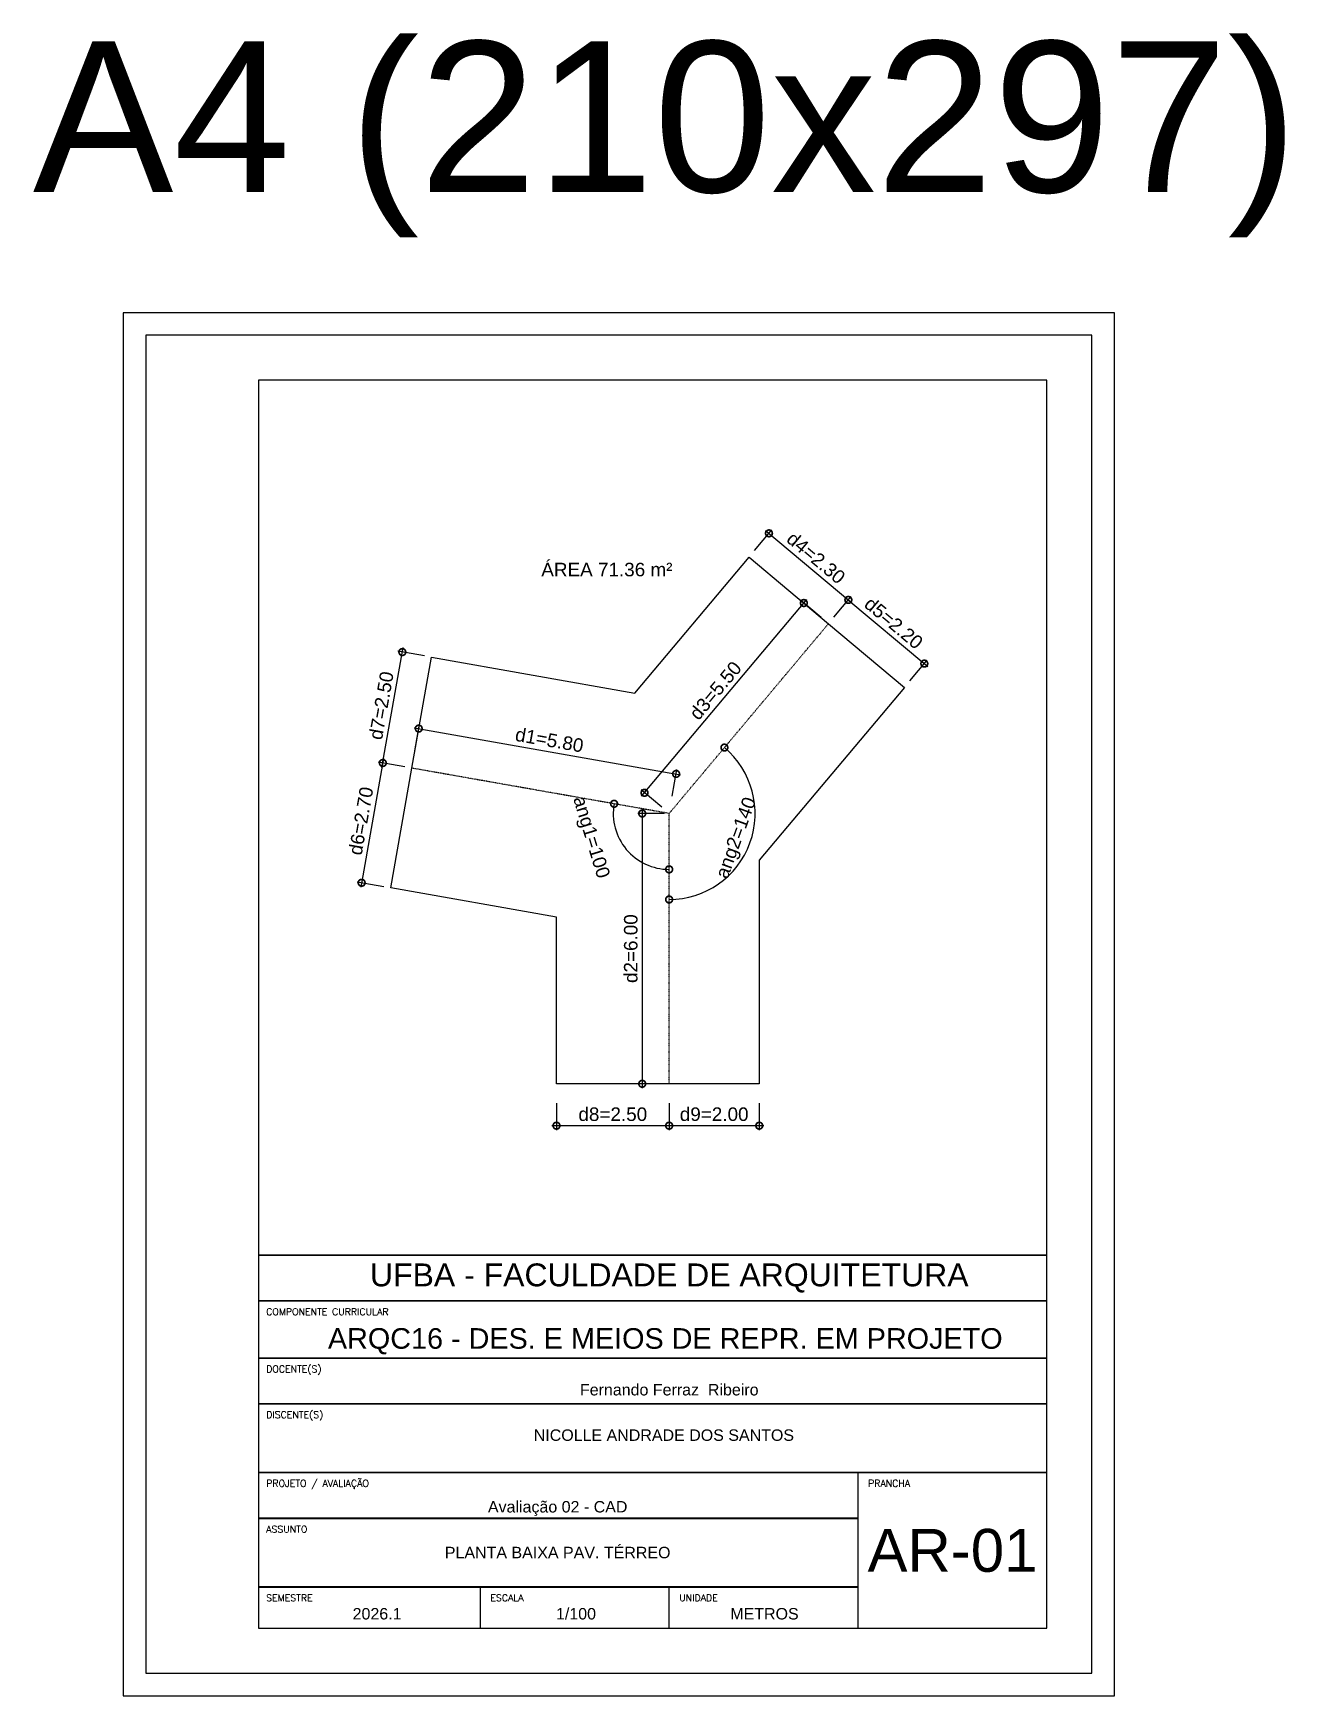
# Paper-space layout 'contorno' of a CAD drawing. Header units: metres. Extents: x -235 to 43, y -5 to 364.
# The model-space entities are those that its viewports show. They can reach past a viewport. Long polylines and large blocks are cut down to what shows.
import ezdxf
from ezdxf.enums import TextEntityAlignment as Align

# ---------------------------------------------------------------- set-up
doc = ezdxf.new("R2010")
doc.units = ezdxf.units.M
doc.header["$LTSCALE"] = 0.1
doc.linetypes.add('DASHDOT', pattern=[25.4, 12.7, -6.35, 0, -6.35])
doc.layers.add('0_MRG_AUX', color=7, linetype='Continuous', true_color=0xecbcd1, plot=False)
for name, color, linetype in [('ARQ_EIXO CINZA 04', 139, 'DASHDOT'), ('MRG_EXTERNA', 1, 'Continuous'), ('MRG_INTERNA', 2, 'Continuous'), ('SIMB_01', 1, 'Continuous')]:
    doc.layers.add(name, color=color, linetype=linetype)
doc.layers.add('COTA AZUL', color=5, linetype='Continuous', lineweight=25, true_color=0x0000ff)
doc.styles.add('Annot_3.0mm', font='arial.ttf', dxfattribs={"height": 3})
doc.styles.add('Arial', font='arial.ttf')
doc.styles.add('cota', font='arial.ttf')
doc.styles.add('T1-5', font='simplex.shx', dxfattribs={"height": 2.5})
doc.dimstyles.new('Info 01 - annot', dxfattribs={"dimtxt": 3, "dimasz": 3, "dimexe": 1, "dimexo": 1, "dimgap": 1, "dimtad": 1, "dimzin": 4, "dimtxsty": 'cota', "dimblk": 'DOTSMALL', "dimcen": 2, "dimdle": 1, "dimclrd": 256, "dimclre": 256, "dimclrt": 1, "dimazin": 2, "dimtfac": 0.09, "dimtmove": 2, "dimatfit": 2, "dimfxl": 5, "dimfxlon": 1, "dimtolj": 1, "dimtzin": 4, "dimlwd": -1, "dimarcsym": 1})

# ---------------------------------------------------------------- blocks, each defined once
blk = doc.blocks.new('FORMATO_A4')
at = {"layer": '0_MRG_AUX'}
blk.add_lwpolyline([(-215, 302), (-215, -5), (5, -5), (5, 302)], close=True, dxfattribs=at)
at = {"layer": 'MRG_EXTERNA'}
blk.add_lwpolyline([(-210, 297), (-210, 0), (0, 0), (0, 297)], close=True, dxfattribs=at)
at = {"layer": 'MRG_INTERNA'}
for p, q in [((-185, 287), (-185, 10)), ((-10, 287), (-185, 287)), ((-10, 10), (-10, 287)), ((-185, 10), (-10, 10))]:
    blk.add_line(p, q, dxfattribs=at)
blk = doc.blocks.new('carimbo01')
at = {"layer": 'SIMB_01', "flags": 128}
blk.add_lwpolyline([(-6890, 3260, 16, 16, 0), (0, 3260, 0, 0, 0), (0, 0, 0, 0, 0), (-1650, 0, 0, 0, 0)], format="xyseb", dxfattribs=at)
at = {"layer": 'SIMB_01', "const_width": 16, "flags": 128}
for points in [[(-6890, 2860), (0, 2860)], [(-6890, 2360), (0, 2360)], [(-6890, 1960), (0, 1960)], [(-6890, 1360), (0, 1360)], [(-6890, 960), (-1650, 960)], [(-1650, 360), (-6890, 360)]]:
    blk.add_lwpolyline(points, dxfattribs=at)
at = {"layer": 'SIMB_01'}
for points in [[(-1650, 0), (-1650, 360), (-1650, 1360)], [(-4950, 0), (-4950, 360)], [(-3300, 0), (-3300, 360)]]:
    blk.add_lwpolyline(points, dxfattribs=at)
at = {"layer": 'SIMB_01', "style": 'T1-5'}
for s, p in [('COMPONENTE CURRICULAR', (-6822, 2735)), ('DOCENTE(S)', (-6822, 2235)), ('DISCENTE(S)', (-6822, 1835)), ('PROJETO / AVALIAÇÃO', (-6822, 1235)), ('PRANCHA', (-1563, 1235)), ('ASSUNTO', (-6822, 835)), ('SEMESTRE', (-6822, 235)), ('ESCALA', (-4863, 235)), ('UNIDADE', (-3213, 235))]:
    blk.add_text(s, height=60, dxfattribs=at).set_placement(p)
at = {"layer": 'SIMB_01', "insert": (-6600, 3260), "char_height": 0.3, "width": 6600, "attachment_point": 1, "style": 'Annot_3.0mm'}
blk.add_mtext('UNIVERSIDADE FEDERAL DA BAHIA - FACULDADE DE ARQUITERUA', dxfattribs=at)
at = {"layer": 'SIMB_01', "insert": (-3300, 3060), "char_height": 200, "attachment_point": 5, "style": 'Annot_3.0mm'}
blk.add_mtext_dynamic_manual_height_columns('\\pxqc;UFBA - FACULDADE DE ARQUITETURA', width=5970.81, gutter_width=1.5, heights=[0], dxfattribs=at)
at = {"layer": 'SIMB_01', "style": 'cota'}
for tag, height, p in [('COMPONENTE', 180, (-3300, 2532)), ('DOCESNTE(S)', 100, (-3300, 2084)), ('DISCESNTE(S)', 100, (-3347, 1687)), ('PROJETO/AVALIAÇÃO', 100, (-4275, 1061)), ('NUM', 375, (-825, 680)), ('ASSUNTO', 100, (-4275, 661)), ('SEMESTRE', 100, (-5853, 126)), ('ESCALA', 100, (-4115, 126)), ('UNIDADE', 100, (-2468, 126))]:
    blk.add_attdef(tag, text='', height=height, dxfattribs=at).set_placement(p, align=Align.MIDDLE_CENTER)
blk = doc.blocks.new('_DotSmall')
at = {"color": 0, "linetype": 'ByBlock', "const_width": 0.5}
blk.add_lwpolyline([(-0.0625, 0, 1), (0.0625, 0, 1)], format="xyb", close=True, dxfattribs=at)
blk = doc.blocks.new('*D6')
at = {"layer": 'COTA AZUL', "transparency": 16777216}
blk.add_line((-5.134, 0.999), (0.775, -0.043), dxfattribs=at)
at = {"layer": 'COTA AZUL', "lineweight": -2, "transparency": 16777216}
for p, q in [((-5.123, 0.489), (-5.018, 1.08)), ((0.589, -0.518), (0.693, 0.073))]:
    blk.add_line(p, q, dxfattribs=at)
at = {"layer": 'Defpoints', "color": 0, "transparency": 16777216}
for p in [(-5.19, 0.104), (0.676, -0.025), (0.521, -0.903)]:
    blk.add_point(p, dxfattribs=at)
at = {"layer": 'COTA AZUL', "transparency": 16777216, "xscale": 0.3, "yscale": 0.3, "zscale": 0.3}
for p, rotation in [((-5.036, 0.982), 170), ((0.676, -0.025), 350.0000000000001)]:
    blk.add_blockref('_DotSmall', p, dxfattribs=dict(at, rotation=rotation))
at = {"layer": 'COTA AZUL', "color": 1, "transparency": 16777216, "insert": (-2.136, 0.727), "char_height": 0.3, "attachment_point": 5, "rotation": 350, "style": 'cota'}
blk.add_mtext('\\A1;d1=5.80', dxfattribs=at)
blk = doc.blocks.new('*D8')
at = {"layer": 'COTA AZUL', "lineweight": -2, "transparency": 16777216}
for p, q in [((0.421, -0.903), (-0.176, -0.903)), ((0.421, -6.903), (-0.176, -6.903))]:
    blk.add_line(p, q, dxfattribs=at)
at = {"layer": 'COTA AZUL', "transparency": 16777216}
blk.add_line((-0.076, -0.803), (-0.076, -7.003), dxfattribs=at)
at = {"layer": 'Defpoints', "color": 0, "transparency": 16777216}
for p in [(0.521, -0.903), (-0.076, -6.903), (0.521, -6.903)]:
    blk.add_point(p, dxfattribs=at)
at = {"layer": 'COTA AZUL', "transparency": 16777216, "xscale": 0.3, "yscale": 0.3, "zscale": 0.3}
for p, rotation in [((-0.076, -0.903), 90), ((-0.076, -6.903), 270)]:
    blk.add_blockref('_DotSmall', p, dxfattribs=dict(at, rotation=rotation))
at = {"layer": 'COTA AZUL', "color": 1, "transparency": 16777216, "insert": (-0.329, -3.903), "char_height": 0.3, "attachment_point": 5, "rotation": 90, "style": 'cota'}
blk.add_mtext('\\A1;d2=6.00', dxfattribs=at)
blk = doc.blocks.new('*D7')
at = {"layer": 'COTA AZUL', "transparency": 16777216}
blk.add_line((-0.089, -0.521), (3.575, 3.846), dxfattribs=at)
at = {"layer": 'COTA AZUL', "lineweight": -2, "transparency": 16777216}
for p, q in [((3.893, 3.448), (3.434, 3.833)), ((0.358, -0.766), (-0.102, -0.38))]:
    blk.add_line(p, q, dxfattribs=at)
at = {"layer": 'Defpoints', "color": 0, "transparency": 16777216}
for p in [(3.51, 3.769), (4.057, 3.31), (0.521, -0.903)]:
    blk.add_point(p, dxfattribs=at)
at = {"layer": 'COTA AZUL', "transparency": 16777216, "xscale": 0.3, "yscale": 0.3, "zscale": 0.3}
for p, rotation in [((3.51, 3.769), 50.00000000000001), ((-0.025, -0.444), 230)]:
    blk.add_blockref('_DotSmall', p, dxfattribs=dict(at, rotation=rotation))
at = {"layer": 'COTA AZUL', "color": 1, "transparency": 16777216, "insert": (1.549, 1.825), "char_height": 0.3, "attachment_point": 5, "rotation": 50, "style": 'cota'}
blk.add_mtext('\\A1;d3=5.50', dxfattribs=at)
blk = doc.blocks.new('*D2')
at = {"layer": 'COTA AZUL', "lineweight": -2, "transparency": 16777216}
for p, q in [((2.416, 4.933), (2.802, 5.393)), ((4.178, 3.455), (4.564, 3.914))]:
    blk.add_line(p, q, dxfattribs=at)
at = {"layer": 'COTA AZUL', "transparency": 16777216}
blk.add_line((2.661, 5.38), (4.576, 3.773), dxfattribs=at)
at = {"layer": 'Defpoints', "color": 0, "transparency": 16777216}
for p in [(2.295, 4.789), (4.499, 3.838), (4.057, 3.31)]:
    blk.add_point(p, dxfattribs=at)
at = {"layer": 'COTA AZUL', "transparency": 16777216, "xscale": 0.3, "yscale": 0.3, "zscale": 0.3}
for p, rotation in [((2.737, 5.316), 140), ((4.499, 3.838), 320)]:
    blk.add_blockref('_DotSmall', p, dxfattribs=dict(at, rotation=rotation))
at = {"layer": 'COTA AZUL', "color": 1, "transparency": 16777216, "insert": (3.781, 4.771), "char_height": 0.3, "attachment_point": 5, "rotation": 320, "style": 'cota'}
blk.add_mtext('\\A1;d4=2.30', dxfattribs=at)
blk = doc.blocks.new('*D3')
at = {"layer": 'COTA AZUL', "lineweight": -2, "transparency": 16777216}
for p, q in [((4.178, 3.455), (4.564, 3.914)), ((5.863, 2.041), (6.249, 2.5))]:
    blk.add_line(p, q, dxfattribs=at)
at = {"layer": 'COTA AZUL', "transparency": 16777216}
blk.add_line((4.423, 3.902), (6.261, 2.359), dxfattribs=at)
at = {"layer": 'Defpoints', "color": 0, "transparency": 16777216}
for p in [(4.057, 3.31), (6.185, 2.424), (5.742, 1.896)]:
    blk.add_point(p, dxfattribs=at)
at = {"layer": 'COTA AZUL', "transparency": 16777216, "xscale": 0.3, "yscale": 0.3, "zscale": 0.3}
for p, rotation in [((4.499, 3.838), 140), ((6.185, 2.424), 320)]:
    blk.add_blockref('_DotSmall', p, dxfattribs=dict(at, rotation=rotation))
at = {"layer": 'COTA AZUL', "color": 1, "transparency": 16777216, "insert": (5.505, 3.325), "char_height": 0.3, "attachment_point": 5, "rotation": 320, "style": 'cota'}
blk.add_mtext('\\A1;d5=2.20', dxfattribs=at)
blk = doc.blocks.new('*D5')
at = {"layer": 'COTA AZUL', "transparency": 16777216}
blk.add_line((-5.817, 0.316), (-6.321, -2.54), dxfattribs=at)
at = {"layer": 'COTA AZUL', "lineweight": -2, "transparency": 16777216}
for p, q in [((-5.342, 0.131), (-5.933, 0.235)), ((-5.811, -2.528), (-6.402, -2.424))]:
    blk.add_line(p, q, dxfattribs=at)
at = {"layer": 'Defpoints', "color": 0, "transparency": 16777216}
for p in [(-5.19, 0.104), (-6.303, -2.441), (-5.659, -2.555)]:
    blk.add_point(p, dxfattribs=at)
at = {"layer": 'COTA AZUL', "transparency": 16777216, "xscale": 0.3, "yscale": 0.3, "zscale": 0.3}
for p, rotation in [((-5.834, 0.218), 80.00000000000004), ((-6.303, -2.441), 260)]:
    blk.add_blockref('_DotSmall', p, dxfattribs=dict(at, rotation=rotation))
at = {"layer": 'COTA AZUL', "color": 1, "transparency": 16777216, "insert": (-6.318, -1.068), "char_height": 0.3, "attachment_point": 5, "rotation": 80, "style": 'cota'}
blk.add_mtext('\\A1;d6=2.70', dxfattribs=at)
blk = doc.blocks.new('*D4')
at = {"layer": 'COTA AZUL', "transparency": 16777216}
blk.add_line((-5.852, 0.119), (-5.383, 2.778), dxfattribs=at)
at = {"layer": 'COTA AZUL', "lineweight": -2, "transparency": 16777216}
for p, q in [((-4.908, 2.593), (-5.499, 2.697)), ((-5.342, 0.131), (-5.933, 0.235))]:
    blk.add_line(p, q, dxfattribs=at)
at = {"layer": 'Defpoints', "color": 0, "transparency": 16777216}
for p in [(-5.4, 2.68), (-4.756, 2.566), (-5.19, 0.104)]:
    blk.add_point(p, dxfattribs=at)
at = {"layer": 'COTA AZUL', "transparency": 16777216, "xscale": 0.3, "yscale": 0.3, "zscale": 0.3}
for p, rotation in [((-5.4, 2.68), 80.00000000000006), ((-5.834, 0.218), 260.0000000000001)]:
    blk.add_blockref('_DotSmall', p, dxfattribs=dict(at, rotation=rotation))
at = {"layer": 'COTA AZUL', "color": 1, "transparency": 16777216, "insert": (-5.867, 1.493), "char_height": 0.3, "attachment_point": 5, "rotation": 80, "style": 'cota'}
blk.add_mtext('\\A1;d7=2.50', dxfattribs=at)
blk = doc.blocks.new('*D12')
at = {"layer": 'COTA AZUL', "lineweight": -2, "transparency": 16777216}
for p, q in [((-1.979, -7.333), (-1.979, -7.933)), ((0.521, -7.333), (0.521, -7.933))]:
    blk.add_line(p, q, dxfattribs=at)
at = {"layer": 'COTA AZUL', "transparency": 16777216}
blk.add_line((0.621, -7.833), (-2.079, -7.833), dxfattribs=at)
at = {"layer": 'Defpoints', "color": 0, "transparency": 16777216}
for p in [(-1.979, -6.903), (0.521, -6.903), (-1.979, -7.833)]:
    blk.add_point(p, dxfattribs=at)
at = {"layer": 'COTA AZUL', "transparency": 16777216, "xscale": 0.3, "yscale": 0.3, "zscale": 0.3, "rotation": 180}
blk.add_blockref('_DotSmall', (-1.979, -7.833), dxfattribs=at)
at = {"layer": 'COTA AZUL', "transparency": 16777216, "xscale": 0.3, "yscale": 0.3, "zscale": 0.3}
blk.add_blockref('_DotSmall', (0.521, -7.833), dxfattribs=at)
at = {"layer": 'COTA AZUL', "color": 1, "transparency": 16777216, "insert": (-0.729, -7.58), "char_height": 0.3, "attachment_point": 5, "style": 'cota'}
blk.add_mtext('\\A1;d8=2.50', dxfattribs=at)
blk = doc.blocks.new('*D11')
at = {"layer": 'COTA AZUL', "lineweight": -2, "transparency": 16777216}
for p, q in [((0.521, -7.333), (0.521, -7.933)), ((2.521, -7.333), (2.521, -7.933))]:
    blk.add_line(p, q, dxfattribs=at)
at = {"layer": 'COTA AZUL', "transparency": 16777216}
blk.add_line((2.621, -7.833), (0.421, -7.833), dxfattribs=at)
at = {"layer": 'Defpoints', "color": 0, "transparency": 16777216}
for p in [(0.521, -6.903), (2.521, -6.903), (0.521, -7.833)]:
    blk.add_point(p, dxfattribs=at)
at = {"layer": 'COTA AZUL', "transparency": 16777216, "xscale": 0.3, "yscale": 0.3, "zscale": 0.3, "rotation": 180}
blk.add_blockref('_DotSmall', (0.521, -7.833), dxfattribs=at)
at = {"layer": 'COTA AZUL', "transparency": 16777216, "xscale": 0.3, "yscale": 0.3, "zscale": 0.3}
blk.add_blockref('_DotSmall', (2.521, -7.833), dxfattribs=at)
at = {"layer": 'COTA AZUL', "color": 1, "transparency": 16777216, "insert": (1.521, -7.58), "char_height": 0.3, "attachment_point": 5, "style": 'cota'}
blk.add_mtext('\\A1;d9=2.00', dxfattribs=at)
blk = doc.blocks.new('*D9')
at = {"layer": 'COTA AZUL', "transparency": 16777216}
blk.add_arc((0.521, -0.903), 1.24, 170, 270, dxfattribs=at)
at = {"layer": 'Defpoints', "color": 0, "transparency": 16777216}
for p in [(-5.19, 0.104), (0.521, -0.903), (0.521, -0.903), (-0.16, -1.939), (0.521, -6.903)]:
    blk.add_point(p, dxfattribs=at)
at = {"layer": 'COTA AZUL', "transparency": 16777216, "xscale": 0.3, "yscale": 0.3, "zscale": 0.3, "rotation": 80.00000000000001}
blk.add_blockref('_DotSmall', (-0.7, -0.687), dxfattribs=at)
at = {"layer": 'COTA AZUL', "transparency": 16777216, "xscale": 0.3, "yscale": 0.3, "zscale": 0.3}
blk.add_blockref('_DotSmall', (0.521, -2.143), dxfattribs=at)
at = {"layer": 'COTA AZUL', "color": 1, "transparency": 16777216, "insert": (-1.237, -1.439), "char_height": 0.3, "attachment_point": 5, "rotation": 286.9629, "style": 'cota'}
blk.add_mtext('\\A1;ang1=100', dxfattribs=at)
blk = doc.blocks.new('*D10')
at = {"layer": 'COTA AZUL', "transparency": 16777216}
blk.add_arc((0.521, -0.903), 1.909, 270, 50, dxfattribs=at)
at = {"layer": 'Defpoints', "color": 0, "transparency": 16777216}
for p in [(4.057, 3.31), (0.521, -0.903), (0.521, -0.903), (1.91, -2.213), (0.521, -6.903)]:
    blk.add_point(p, dxfattribs=at)
at = {"layer": 'COTA AZUL', "transparency": 16777216, "xscale": 0.3, "yscale": 0.3, "zscale": 0.3}
for p, rotation in [((1.748, 0.56), 140.0000000000001), ((0.521, -2.812), 180)]:
    blk.add_blockref('_DotSmall', p, dxfattribs=dict(at, rotation=rotation))
at = {"layer": 'COTA AZUL', "color": 1, "transparency": 16777216, "insert": (2.038, -1.455), "char_height": 0.3, "attachment_point": 5, "rotation": 70, "style": 'cota'}
blk.add_mtext('\\A1;ang2=140', dxfattribs=at)

msp = doc.modelspace()

# ---------------------------------------------------------------- linework, layer by layer
msp.add_lwpolyline([(-5.19, 0.104), (-4.756, 2.566), (-0.238, 1.77), (2.295, 4.789), (4.057, 3.31), (5.742, 1.896), (2.521, -1.942), (2.521, -6.903), (0.521, -6.903), (-1.979, -6.903), (-1.979, -3.204), (-5.659, -2.555), (-5.19, 0.104)])
at = {"layer": 'ARQ_EIXO CINZA 04'}
for p, q in [((0.521, -0.903), (4.057, 3.31)), ((0.521, -0.903), (-5.19, 0.104)), ((0.521, -6.903), (0.521, -0.903))]:
    msp.add_line(p, q, dxfattribs=at)

# ---------------------------------------------------------------- texts
at = {"layer": 'SIMB_01', "insert": (-2.316, 4.662), "char_height": 0.3, "width": 3.9108, "attachment_point": 1, "style": 'Annot_3.0mm'}
msp.add_mtext('ÁREA 71.36 m²', dxfattribs=at)

# ---------------------------------------------------------------- dimensions: what is measured, and where the dimension line sits
at = {"layer": 'COTA AZUL'}
for p1, p2, distance, text, picture, middle in [((2.295, 4.789), (4.057, 3.31), 0.688, 'd4=2.30', '*D2', (3.781, 4.771)), ((0.521, -0.903), (4.057, 3.31), 0.713, 'd3=5.50', '*D7', (1.549, 1.825)), ((4.057, 3.31), (5.742, 1.896), 0.688, 'd5=2.20', '*D3', (5.505, 3.325)), ((-5.19, 0.104), (-4.756, 2.566), 0.654, 'd7=2.50', '*D4', (-5.867, 1.493)), ((-5.19, 0.104), (0.521, -0.903), 0.891, 'd1=5.80', '*D6', (-2.136, 0.727)), ((-5.19, 0.104), (-5.659, -2.555), -0.654, 'd6=2.70', '*D5', (-6.318, -1.068)), ((0.521, -6.903), (-1.979, -6.903), 0.931, 'd8=2.50', '*D12', (-0.729, -7.58)), ((2.521, -6.903), (0.521, -6.903), 0.931, 'd9=2.00', '*D11', (1.521, -7.58))]:
    dim = msp.add_aligned_dim(p1=p1, p2=p2, distance=distance, text=text, dimstyle='Info 01 - annot', override={"dimscale": 0}, dxfattribs=at)
    dim.commit()
    dim.dimension.update_dxf_attribs({"geometry": picture, "text_midpoint": middle})
dim = msp.add_angular_dim_2l(base=(1.91, -2.213), line1=((0.521, -0.903), (4.057, 3.31)), line2=((0.521, -6.903), (0.521, -0.903)), text='ang2=140', dimstyle='Info 01 - annot', override={"dimscale": 0}, dxfattribs=at)
dim.commit()
dim.dimension.update_dxf_attribs({"geometry": '*D10', "text_midpoint": (2.038, -1.455)})
dim = msp.add_angular_dim_2l(base=(-0.16, -1.939), line1=((0.521, -0.903), (-5.19, 0.104)), line2=((0.521, -6.903), (0.521, -0.903)), text='ang1=100', dimstyle='Info 01 - annot', override={"dimscale": 0}, dxfattribs=at)
dim.commit()
dim.dimension.update_dxf_attribs({"geometry": '*D9', "text_midpoint": (-1.237, -1.439), "dimtype": 162})
dim = msp.add_linear_dim(base=(-0.076, -6.903), p1=(0.521, -0.903), p2=(0.521, -6.903), angle=90, text='d2=6.00', dimstyle='Info 01 - annot', override={"dimscale": 0}, dxfattribs=at)
dim.commit()
dim.dimension.update_dxf_attribs({"geometry": '*D8', "text_midpoint": (-0.329, -3.903)})

psp = doc.layouts.new('contorno')

# ---------------------------------------------------------------- block references
psp.add_blockref('FORMATO_A4', (0, 0))
at = {"layer": 'COTA AZUL', "xscale": 0.0254, "yscale": 0.0254, "zscale": 0.0254}
psp.add_blockref('carimbo01', (-10, 10), dxfattribs=at).add_auto_attribs({'COMPONENTE': 'ARQC16 - DES. E MEIOS DE REPR. EM PROJETO ', 'DOCESNTE(S)': 'Fernando Ferraz  Ribeiro', 'PROJETO/AVALIAÇÃO': 'Avaliação 02 - CAD', 'DISCESNTE(S)': 'NICOLLE ANDRADE DOS SANTOS', 'ASSUNTO': 'PLANTA BAIXA PAV. TÉRREO', 'SEMESTRE': '2026.1', 'ESCALA': '1/100', 'UNIDADE': 'METROS', 'NUM': 'AR-01'})

# ---------------------------------------------------------------- texts
at = {"style": 'Arial'}
psp.add_text('A4 (210x297)', height=33.4769, dxfattribs=at).set_placement((-94.69, 362.25), align=Align.TOP_CENTER)

# ---------------------------------------------------------------- viewports
at = {"layer": '0_MRG_AUX'}
psp.add_viewport(center=(-97.5, 189.9), size=(175, 194.196), view_center_point=(0.156, -0.997), view_height=19.4196, dxfattribs=at)

doc.saveas('drawing.dxf')
